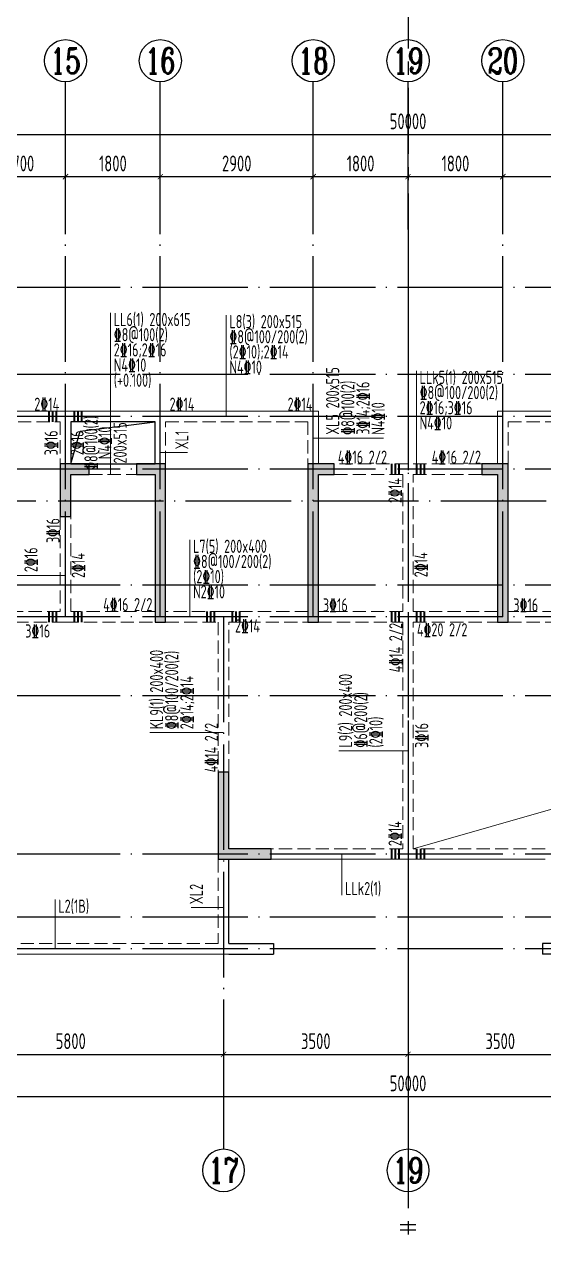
# Model space of a CAD drawing. Extents: x -1307975 to -76406, y -96289 to 379359.
# Drawn here: x -724131 to -714277, y 203579 to 226653 of the extents above; entities that cross this region are included whole.
import ezdxf
from ezdxf.enums import TextEntityAlignment as Align

# ---------------------------------------------------------------- set-up
doc = ezdxf.new("R2010")
doc.units = 0
doc.header["$LTSCALE"] = 1000
for name, pattern in [('CENTER', [2, 1.25, -0.25, 0.25, -0.25]), ('DASH', [0.35, 0.25, -0.1]), ('DOTE', [2.42, 2, -0.2, 0.02, -0.2])]:
    doc.linetypes.add(name, pattern=pattern)
doc.layers.get('0').update_dxf_attribs({"linetype": 'CONTINUOUS'})
doc.layers.get('DEFPOINTS').update_dxf_attribs({"linetype": 'CONTINUOUS'})
for name, color, linetype in [('A-AXIS', 1, 'CONTINUOUS'), ('A-DOTE', 10, 'DOTE'), ('AXIS_NUM', 7, 'CONTINUOUS'), ('BEAM_CON', 4, 'CONTINUOUS'), ('S-D洞口', 4, 'CONTINUOUS'), ('S-L主梁线', 4, 'DASH'), ('S-L梁编号', 6, 'CONTINUOUS'), ('S-L梁配筋', 7, 'CONTINUOUS'), ('S-Q墙填充', 252, 'CONTINUOUS'), ('S-Q墙实线', 6, 'CONTINUOUS'), ('S-Y一般标注', 3, 'CONTINUOUS'), ('THIN', 7, 'CONTINUOUS')]:
    doc.layers.add(name, color=color, linetype=linetype)
doc.layers.add('梁附加箍筋', color=1, linetype='CONTINUOUS', lineweight=35)
doc.styles.add('TSSD_Axis', font='complex.shx', dxfattribs={"width": 0.7, "bigfont": 'hztxt.shx'})
doc.styles.add('TSSD_DIMENSION', font='Tssdeng.shx', dxfattribs={"width": 0.7, "bigfont": 'tssdchn.shx'})
doc.styles.add('TSSD_REIN', font='tssdeng.shx', dxfattribs={"width": 0.7, "height": 300, "bigfont": 'tssdchn.shx'})
doc.dimstyles.new('TSSD_100_100', dxfattribs={"dimtxt": 300, "dimasz": 100, "dimexe": 100, "dimexo": 250, "dimgap": 100, "dimtad": 1, "dimdec": 0, "dimzin": 0, "dimdsep": 46, "dimtxsty": 'TSSD_DIMENSION', "dimblk": 'ARCHTICK', "dimcen": 0, "dimdle": 100, "dimclrt": 7, "dimadec": 0, "dimazin": 0, "dimtfac": 1, "dimtdec": 0, "dimtix": 1, "dimtmove": 2, "dimatfit": 3, "dimldrblk": 'ARCHTICK', "dimfxl": 1, "dimtolj": 1, "dimtzin": 0, "dimarcsym": 0})

# ---------------------------------------------------------------- blocks, each defined once
blk = doc.blocks.new('ts_axno')
at = {"color": 0, "linetype": 'ByBlock', "lineweight": -2}
blk.add_circle((0, 0), 0.5, dxfattribs=at)
at = {"color": 0, "linetype": 'ByBlock', "lineweight": -2, "style": 'TSSD_Axis', "width": 0.7}
blk.add_attdef('A', text='', height=0.6, dxfattribs=at).set_placement((0, 0), align=Align.MIDDLE_CENTER)
blk = doc.blocks.new('_ArchTick')
at = {"color": 0, "linetype": 'ByBlock', "const_width": 0.15}
blk.add_lwpolyline([(-0.5, -0.5), (0.5, 0.5)], dxfattribs=at)
blk = doc.blocks.new('*D271')
at = {"layer": 'DEFPOINTS', "color": 0, "transparency": 16777216}
for p in [(23100, 19250), (21400, 18250), (23100, 18250)]:
    blk.add_point(p, dxfattribs=at)
at = {"layer": 'S-Y一般标注', "color": 0, "lineweight": -2, "transparency": 16777216}
for p, q in [((21300, 19250), (23200, 19250)), ((21400, 18500), (21400, 19350)), ((23100, 18500), (23100, 19350))]:
    blk.add_line(p, q, dxfattribs=at)
at = {"layer": 'S-Y一般标注', "color": 0, "lineweight": -2, "transparency": 16777216, "xscale": 100, "yscale": 100, "zscale": 100, "rotation": 180}
blk.add_blockref('_ArchTick', (21400, 19250), dxfattribs=at)
at = {"layer": 'S-Y一般标注', "color": 0, "lineweight": -2, "transparency": 16777216, "xscale": 100, "yscale": 100, "zscale": 100}
blk.add_blockref('_ArchTick', (23100, 19250), dxfattribs=at)
at = {"layer": 'S-Y一般标注', "color": 7, "transparency": 16777216, "insert": (22250, 19500), "char_height": 300, "attachment_point": 5, "style": 'TSSD_DIMENSION'}
blk.add_mtext('\\A1;1700', dxfattribs=at)
blk = doc.blocks.new('*D272')
at = {"layer": 'DEFPOINTS', "color": 0, "transparency": 16777216}
for p in [(24900, 19250), (23100, 18250), (24900, 18250)]:
    blk.add_point(p, dxfattribs=at)
at = {"layer": 'S-Y一般标注', "color": 0, "lineweight": -2, "transparency": 16777216}
for p, q in [((23000, 19250), (25000, 19250)), ((23100, 18500), (23100, 19350)), ((24900, 18500), (24900, 19350))]:
    blk.add_line(p, q, dxfattribs=at)
at = {"layer": 'S-Y一般标注', "color": 0, "lineweight": -2, "transparency": 16777216, "xscale": 100, "yscale": 100, "zscale": 100, "rotation": 180}
blk.add_blockref('_ArchTick', (23100, 19250), dxfattribs=at)
at = {"layer": 'S-Y一般标注', "color": 0, "lineweight": -2, "transparency": 16777216, "xscale": 100, "yscale": 100, "zscale": 100}
blk.add_blockref('_ArchTick', (24900, 19250), dxfattribs=at)
at = {"layer": 'S-Y一般标注', "color": 7, "transparency": 16777216, "insert": (24000, 19500), "char_height": 300, "attachment_point": 5, "style": 'TSSD_DIMENSION'}
blk.add_mtext('\\A1;1800', dxfattribs=at)
blk = doc.blocks.new('*D273')
at = {"layer": 'DEFPOINTS', "color": 0, "transparency": 16777216}
for p in [(27800, 19250), (24900, 18250), (27800, 18250)]:
    blk.add_point(p, dxfattribs=at)
at = {"layer": 'S-Y一般标注', "color": 0, "lineweight": -2, "transparency": 16777216}
for p, q in [((24800, 19250), (27900, 19250)), ((24900, 18500), (24900, 19350)), ((27800, 18500), (27800, 19350))]:
    blk.add_line(p, q, dxfattribs=at)
at = {"layer": 'S-Y一般标注', "color": 0, "lineweight": -2, "transparency": 16777216, "xscale": 100, "yscale": 100, "zscale": 100, "rotation": 180}
blk.add_blockref('_ArchTick', (24900, 19250), dxfattribs=at)
at = {"layer": 'S-Y一般标注', "color": 0, "lineweight": -2, "transparency": 16777216, "xscale": 100, "yscale": 100, "zscale": 100}
blk.add_blockref('_ArchTick', (27800, 19250), dxfattribs=at)
at = {"layer": 'S-Y一般标注', "color": 7, "transparency": 16777216, "insert": (26350, 19500), "char_height": 300, "attachment_point": 5, "style": 'TSSD_DIMENSION'}
blk.add_mtext('\\A1;2900', dxfattribs=at)
blk = doc.blocks.new('*D274')
at = {"layer": 'DEFPOINTS', "color": 0, "transparency": 16777216}
for p in [(29600, 19250), (27800, 18250), (29600, 18250)]:
    blk.add_point(p, dxfattribs=at)
at = {"layer": 'S-Y一般标注', "color": 0, "lineweight": -2, "transparency": 16777216}
for p, q in [((27700, 19250), (29700, 19250)), ((27800, 18500), (27800, 19350)), ((29600, 18500), (29600, 19350))]:
    blk.add_line(p, q, dxfattribs=at)
at = {"layer": 'S-Y一般标注', "color": 0, "lineweight": -2, "transparency": 16777216, "xscale": 100, "yscale": 100, "zscale": 100, "rotation": 180}
blk.add_blockref('_ArchTick', (27800, 19250), dxfattribs=at)
at = {"layer": 'S-Y一般标注', "color": 0, "lineweight": -2, "transparency": 16777216, "xscale": 100, "yscale": 100, "zscale": 100}
blk.add_blockref('_ArchTick', (29600, 19250), dxfattribs=at)
at = {"layer": 'S-Y一般标注', "color": 7, "transparency": 16777216, "insert": (28700, 19500), "char_height": 300, "attachment_point": 5, "style": 'TSSD_DIMENSION'}
blk.add_mtext('\\A1;1800', dxfattribs=at)
blk = doc.blocks.new('*D275')
at = {"layer": 'DEFPOINTS', "color": 0, "transparency": 16777216}
for p in [(31400, 19250), (29600, 18250), (31400, 18250)]:
    blk.add_point(p, dxfattribs=at)
at = {"layer": 'S-Y一般标注', "color": 0, "lineweight": -2, "transparency": 16777216}
for p, q in [((29500, 19250), (31500, 19250)), ((29600, 18500), (29600, 19350)), ((31400, 18500), (31400, 19350))]:
    blk.add_line(p, q, dxfattribs=at)
at = {"layer": 'S-Y一般标注', "color": 0, "lineweight": -2, "transparency": 16777216, "xscale": 100, "yscale": 100, "zscale": 100, "rotation": 180}
blk.add_blockref('_ArchTick', (29600, 19250), dxfattribs=at)
at = {"layer": 'S-Y一般标注', "color": 0, "lineweight": -2, "transparency": 16777216, "xscale": 100, "yscale": 100, "zscale": 100}
blk.add_blockref('_ArchTick', (31400, 19250), dxfattribs=at)
at = {"layer": 'S-Y一般标注', "color": 7, "transparency": 16777216, "insert": (30500, 19500), "char_height": 300, "attachment_point": 5, "style": 'TSSD_DIMENSION'}
blk.add_mtext('\\A1;1800', dxfattribs=at)
blk = doc.blocks.new('*D276')
at = {"layer": 'DEFPOINTS', "color": 0, "transparency": 16777216}
for p in [(34300, 19250), (31400, 18250), (34300, 18250)]:
    blk.add_point(p, dxfattribs=at)
at = {"layer": 'S-Y一般标注', "color": 0, "lineweight": -2, "transparency": 16777216}
for p, q in [((31300, 19250), (34400, 19250)), ((31400, 18500), (31400, 19350)), ((34300, 18500), (34300, 19350))]:
    blk.add_line(p, q, dxfattribs=at)
at = {"layer": 'S-Y一般标注', "color": 0, "lineweight": -2, "transparency": 16777216, "xscale": 100, "yscale": 100, "zscale": 100, "rotation": 180}
blk.add_blockref('_ArchTick', (31400, 19250), dxfattribs=at)
at = {"layer": 'S-Y一般标注', "color": 0, "lineweight": -2, "transparency": 16777216, "xscale": 100, "yscale": 100, "zscale": 100}
blk.add_blockref('_ArchTick', (34300, 19250), dxfattribs=at)
at = {"layer": 'S-Y一般标注', "color": 7, "transparency": 16777216, "insert": (32850, 19500), "char_height": 300, "attachment_point": 5, "style": 'TSSD_DIMENSION'}
blk.add_mtext('\\A1;2900', dxfattribs=at)
blk = doc.blocks.new('*D286')
at = {"layer": 'DEFPOINTS', "color": 0, "transparency": 16777216}
for p in [(54600, 20050), (4600, 18250), (54600, 18250)]:
    blk.add_point(p, dxfattribs=at)
at = {"layer": 'S-Y一般标注', "color": 0, "lineweight": -2, "transparency": 16777216}
for p, q in [((4600, 18500), (4600, 20150)), ((54600, 18500), (54600, 20150)), ((4500, 20050), (54700, 20050))]:
    blk.add_line(p, q, dxfattribs=at)
at = {"layer": 'S-Y一般标注', "color": 0, "lineweight": -2, "transparency": 16777216, "xscale": 100, "yscale": 100, "zscale": 100, "rotation": 180}
blk.add_blockref('_ArchTick', (4600, 20050), dxfattribs=at)
at = {"layer": 'S-Y一般标注', "color": 0, "lineweight": -2, "transparency": 16777216, "xscale": 100, "yscale": 100, "zscale": 100}
blk.add_blockref('_ArchTick', (54600, 20050), dxfattribs=at)
at = {"layer": 'S-Y一般标注', "color": 7, "transparency": 16777216, "insert": (29600, 20300), "char_height": 300, "attachment_point": 5, "style": 'TSSD_DIMENSION'}
blk.add_mtext('\\A1;50000', dxfattribs=at)
blk = doc.blocks.new('*D303')
at = {"layer": 'DEFPOINTS', "color": 0, "transparency": 16777216}
for p in [(20300, 3600), (26100, 3600), (26100, 2600)]:
    blk.add_point(p, dxfattribs=at)
at = {"layer": 'S-Y一般标注', "color": 0, "lineweight": -2, "transparency": 16777216}
for p, q in [((20300, 3350), (20300, 2500)), ((26100, 3350), (26100, 2500)), ((20200, 2600), (26200, 2600))]:
    blk.add_line(p, q, dxfattribs=at)
at = {"layer": 'S-Y一般标注', "color": 0, "lineweight": -2, "transparency": 16777216, "xscale": 100, "yscale": 100, "zscale": 100, "rotation": 180}
blk.add_blockref('_ArchTick', (20300, 2600), dxfattribs=at)
at = {"layer": 'S-Y一般标注', "color": 0, "lineweight": -2, "transparency": 16777216, "xscale": 100, "yscale": 100, "zscale": 100}
blk.add_blockref('_ArchTick', (26100, 2600), dxfattribs=at)
at = {"layer": 'S-Y一般标注', "color": 7, "transparency": 16777216, "insert": (23200, 2850), "char_height": 300, "attachment_point": 5, "style": 'TSSD_DIMENSION'}
blk.add_mtext('\\A1;5800', dxfattribs=at)
blk = doc.blocks.new('*D304')
at = {"layer": 'DEFPOINTS', "color": 0, "transparency": 16777216}
for p in [(26100, 3600), (29600, 3600), (29600, 2600)]:
    blk.add_point(p, dxfattribs=at)
at = {"layer": 'S-Y一般标注', "color": 0, "lineweight": -2, "transparency": 16777216}
for p, q in [((26100, 3350), (26100, 2500)), ((29600, 3350), (29600, 2500)), ((26000, 2600), (29700, 2600))]:
    blk.add_line(p, q, dxfattribs=at)
at = {"layer": 'S-Y一般标注', "color": 0, "lineweight": -2, "transparency": 16777216, "xscale": 100, "yscale": 100, "zscale": 100, "rotation": 180}
blk.add_blockref('_ArchTick', (26100, 2600), dxfattribs=at)
at = {"layer": 'S-Y一般标注', "color": 0, "lineweight": -2, "transparency": 16777216, "xscale": 100, "yscale": 100, "zscale": 100}
blk.add_blockref('_ArchTick', (29600, 2600), dxfattribs=at)
at = {"layer": 'S-Y一般标注', "color": 7, "transparency": 16777216, "insert": (27850, 2850), "char_height": 300, "attachment_point": 5, "style": 'TSSD_DIMENSION'}
blk.add_mtext('\\A1;3500', dxfattribs=at)
blk = doc.blocks.new('*D309')
at = {"layer": 'DEFPOINTS', "color": 0, "transparency": 16777216}
for p in [(4600, 3600), (54600, 3600), (54600, 1800)]:
    blk.add_point(p, dxfattribs=at)
at = {"layer": 'S-Y一般标注', "color": 0, "lineweight": -2, "transparency": 16777216}
for p, q in [((4600, 3350), (4600, 1700)), ((54600, 3350), (54600, 1700)), ((4500, 1800), (54700, 1800))]:
    blk.add_line(p, q, dxfattribs=at)
at = {"layer": 'S-Y一般标注', "color": 0, "lineweight": -2, "transparency": 16777216, "xscale": 100, "yscale": 100, "zscale": 100, "rotation": 180}
blk.add_blockref('_ArchTick', (4600, 1800), dxfattribs=at)
at = {"layer": 'S-Y一般标注', "color": 0, "lineweight": -2, "transparency": 16777216, "xscale": 100, "yscale": 100, "zscale": 100}
blk.add_blockref('_ArchTick', (54600, 1800), dxfattribs=at)
at = {"layer": 'S-Y一般标注', "color": 7, "transparency": 16777216, "insert": (29600, 2050), "char_height": 300, "attachment_point": 5, "style": 'TSSD_DIMENSION'}
blk.add_mtext('\\A1;50000', dxfattribs=at)
blk = doc.blocks.new('*D312')
at = {"layer": 'DEFPOINTS', "color": 0, "transparency": 16777216}
for p in [(29600, 3600), (33100, 3600), (33100, 2600)]:
    blk.add_point(p, dxfattribs=at)
at = {"layer": 'S-Y一般标注', "color": 0, "lineweight": -2, "transparency": 16777216}
for p, q in [((29600, 3350), (29600, 2500)), ((33100, 3350), (33100, 2500)), ((29500, 2600), (33200, 2600))]:
    blk.add_line(p, q, dxfattribs=at)
at = {"layer": 'S-Y一般标注', "color": 0, "lineweight": -2, "transparency": 16777216, "xscale": 100, "yscale": 100, "zscale": 100, "rotation": 180}
blk.add_blockref('_ArchTick', (29600, 2600), dxfattribs=at)
at = {"layer": 'S-Y一般标注', "color": 0, "lineweight": -2, "transparency": 16777216, "xscale": 100, "yscale": 100, "zscale": 100}
blk.add_blockref('_ArchTick', (33100, 2600), dxfattribs=at)
at = {"layer": 'S-Y一般标注', "color": 7, "transparency": 16777216, "insert": (31350, 2850), "char_height": 300, "attachment_point": 5, "style": 'TSSD_DIMENSION'}
blk.add_mtext('\\A1;3500', dxfattribs=at)
blk = doc.blocks.new('20210807.15312791')
at = {"layer": 'S-Q墙填充'}
h = blk.add_hatch(color=252, dxfattribs=at)
h.dxf.hatch_style = 1
h.paths.add_polyline_path([(79416, 66140), (79416, 65140), (79616, 65140), (79616, 65940), (79966, 65940), (79966, 66140)])
h = blk.add_hatch(color=252, dxfattribs=at)
h.dxf.hatch_style = 1
h.paths.add_polyline_path([(81416, 66140), (80866, 66140), (80866, 65940), (81216, 65940), (81216, 63140), (81416, 63140)])
h = blk.add_hatch(color=252, dxfattribs=at)
h.dxf.hatch_style = 1
h.paths.add_polyline_path([(84116, 66140), (84116, 63140), (84316, 63140), (84316, 65940), (84616, 65940), (84616, 66140)])
h = blk.add_hatch(color=252, dxfattribs=at)
h.dxf.hatch_style = 1
h.paths.add_polyline_path([(87916, 66140), (87416, 66140), (87416, 65940), (87716, 65940), (87716, 63140), (87916, 63140)])
h = blk.add_hatch(color=252, dxfattribs=at)
h.dxf.hatch_style = 1
h.paths.add_polyline_path([(82416, 58640), (83316, 58640), (83416, 58640), (83416, 58840), (83316, 58840), (82616, 58840), (82616, 60290), (82416, 60290)])
at = {"layer": 'BEAM_CON'}
for p, q in [((82616, 57040), (82616, 58640)), ((82616, 57040), (83466, 57040)), ((83466, 57040), (83466, 56840)), ((88566, 57040), (88566, 56840)), ((89416, 57040), (88566, 57040)), ((82616, 56840), (83466, 56840)), ((89416, 56840), (88566, 56840))]:
    blk.add_line(p, q, dxfattribs=at)
at = {"layer": 'S-D洞口', "color": 5}
blk.add_lwpolyline([(79616, 66140), (81216, 66140), (81216, 66940), (79616, 66940), (79616, 66140), (79793, 66762), (81216, 66940)], dxfattribs=at)
at = {"layer": 'S-L主梁线', "linetype": 'ByBlock', "lineweight": 18}
for p, q in [((79516, 67140), (77916, 67140)), ((81316, 67140), (79516, 67140)), ((79616, 66940), (81216, 66940)), ((79616, 66140), (79616, 66940)), ((81216, 66940), (81216, 66140)), ((84316, 67140), (81316, 67140)), ((84316, 66140), (84316, 67140)), ((87716, 67140), (87716, 66140)), ((90716, 67140), (87716, 67140)), ((80866, 66140), (79966, 66140)), ((83416, 58640), (86016, 58640)), ((86016, 58640), (88616, 58640)), ((76616, 56840), (82616, 56840))]:
    blk.add_line(p, q, dxfattribs=at)
at = {"layer": 'S-L主梁线', "linetype": 'DASH', "lineweight": 18}
for p, q in [((77916, 66940), (79416, 66940)), ((79416, 66940), (79416, 66140)), ((81416, 66940), (84116, 66940)), ((81416, 66140), (81416, 66940)), ((84116, 66940), (84116, 66140)), ((87916, 66940), (90616, 66940)), ((87916, 66140), (87916, 66940)), ((86016, 66140), (84616, 66140)), ((87416, 66140), (86016, 66140)), ((79966, 65940), (80866, 65940)), ((84616, 65940), (85916, 65940)), ((85916, 65940), (85916, 63340)), ((86116, 65940), (87416, 65940)), ((86116, 63340), (86116, 65940)), ((79416, 65140), (79416, 63340)), ((79616, 63340), (79616, 65140)), ((79416, 63340), (76816, 63340)), ((81216, 63340), (79616, 63340)), ((82516, 63340), (81416, 63340)), ((84116, 63340), (82516, 63340)), ((85916, 63340), (84316, 63340)), ((87716, 63340), (86116, 63340)), ((89516, 63340), (87916, 63340)), ((76816, 63140), (79516, 63140)), ((79516, 63140), (81216, 63140)), ((81416, 63140), (82416, 63140)), ((82416, 63140), (82416, 60290)), ((82616, 63140), (84116, 63140)), ((82616, 60290), (82616, 63140)), ((84316, 63140), (85916, 63140)), ((85916, 63140), (85916, 58840)), ((86116, 58840), (86116, 63140)), ((86116, 63140), (87716, 63140)), ((87916, 63140), (89416, 63140)), ((85916, 58840), (83416, 58840)), ((88616, 58840), (86116, 58840)), ((82416, 58640), (82416, 57040)), ((82416, 57040), (76816, 57040))]:
    blk.add_line(p, q, dxfattribs=at)
at = {"layer": 'S-Q墙实线'}
for points in [[(79416, 66140), (79416, 65140), (79616, 65140), (79616, 65940), (79966, 65940), (79966, 66140)], [(81416, 66140), (80866, 66140), (80866, 65940), (81216, 65940), (81216, 63140), (81416, 63140)], [(84116, 66140), (84116, 63140), (84316, 63140), (84316, 65940), (84616, 65940), (84616, 66140)], [(87916, 66140), (87416, 66140), (87416, 65940), (87716, 65940), (87716, 63140), (87916, 63140)], [(82416, 58640), (83316, 58640), (83416, 58640), (83416, 58840), (83316, 58840), (82616, 58840), (82616, 60290), (82416, 60290)]]:
    blk.add_lwpolyline(points, close=True, dxfattribs=at)
blk = doc.blocks.new('20210726.16395156')
at = {"layer": 'A-AXIS'}
for p, q in [((23100, 18249.9), (23100, 21049.9)), ((24900, 18249.9), (24900, 21049.9)), ((27800, 18249.9), (27800, 21049.9)), ((29600, 18249.9), (29600, 21049.9)), ((31400, 18249.9), (31400, 21049.9)), ((26100, 3600), (26100, 800)), ((29600, 3600), (29600, 800))]:
    blk.add_line(p, q, dxfattribs=at)
at = {"layer": 'A-DOTE'}
for p, q in [((23100, 10900), (23100, 18249.9)), ((24900, 10900), (24900, 18249.9)), ((27800, 10900), (27800, 18249.9)), ((29600, 18249.9), (29600, 3600)), ((31400, 10900), (31400, 18249.9)), ((55600, 17150), (3600, 17150)), ((55600, 15500), (3600, 15500)), ((55600, 14700), (3600, 14700)), ((55600, 13700), (3600, 13700)), ((3600, 13100.3), (55600, 13100.3)), ((55600, 11500), (3600, 11500)), ((55600, 10900), (3600, 10900)), ((26100, 10900), (26100, 3600)), ((55600, 9400), (3600, 9400)), ((55600, 6400), (3600, 6400)), ((55600, 5200), (3600, 5200)), ((55600, 4600), (3600, 4600))]:
    blk.add_line(p, q, dxfattribs=at)
at = {"layer": 'A-AXIS'}
ref = blk.add_blockref('ts_axno', (23100, 21449.9), dxfattribs=dict(at, xscale=800, yscale=800, zscale=800))
ref.add_attrib('9', '15', dxfattribs={"layer": 'AXIS_NUM', "height": 480, "style": 'TSSD_Axis', "width": 0.7}).set_placement((23100, 21449.9), align=Align.MIDDLE_CENTER)
ref = blk.add_blockref('ts_axno', (24900, 21449.9), dxfattribs=dict(at, xscale=800, yscale=800, zscale=800))
ref.add_attrib('10', '16', dxfattribs={"layer": 'AXIS_NUM', "height": 480, "style": 'TSSD_Axis', "width": 0.7}).set_placement((24900, 21449.9), align=Align.MIDDLE_CENTER)
ref = blk.add_blockref('ts_axno', (27800, 21449.9), dxfattribs=dict(at, xscale=800, yscale=800, zscale=800))
ref.add_attrib('11', '18', dxfattribs={"layer": 'AXIS_NUM', "height": 480, "style": 'TSSD_Axis', "width": 0.7}).set_placement((27800, 21449.9), align=Align.MIDDLE_CENTER)
ref = blk.add_blockref('ts_axno', (29600, 21449.9), dxfattribs=dict(at, xscale=800, yscale=800, zscale=800))
ref.add_attrib('12', '19', dxfattribs={"layer": 'AXIS_NUM', "height": 480, "style": 'TSSD_Axis', "width": 0.7}).set_placement((29600, 21449.9), align=Align.MIDDLE_CENTER)
ref = blk.add_blockref('ts_axno', (31400, 21449.9), dxfattribs=dict(at, xscale=800, yscale=800, zscale=800))
ref.add_attrib('13', '20', dxfattribs={"layer": 'AXIS_NUM', "height": 480, "style": 'TSSD_Axis', "width": 0.7}).set_placement((31400, 21449.9), align=Align.MIDDLE_CENTER)
ref = blk.add_blockref('ts_axno', (26100, 400), dxfattribs=dict(at, xscale=-800, yscale=800, zscale=800, rotation=180))
ref.add_attrib('10', '17', dxfattribs={"layer": 'AXIS_NUM', "height": 480, "style": 'TSSD_Axis', "width": 0.7}).set_placement((26100, 400), align=Align.MIDDLE_CENTER)
ref = blk.add_blockref('ts_axno', (29600, 400), dxfattribs=dict(at, xscale=-800, yscale=800, zscale=800, rotation=180))
ref.add_attrib('13', '19', dxfattribs={"layer": 'AXIS_NUM', "height": 480, "style": 'TSSD_Axis', "width": 0.7}).set_placement((29600, 400), align=Align.MIDDLE_CENTER)
at = {"layer": 'S-Y一般标注'}
for base, p1, p2, picture, middle in [((54600, 20049.9), (4600, 18249.9), (54600, 18249.9), '*D286', (29600, 20299.9)), ((23100, 19249.9), (21400, 18249.9), (23100, 18249.9), '*D271', (22250, 19499.9)), ((24900, 19249.9), (23100, 18249.9), (24900, 18249.9), '*D272', (24000, 19499.9)), ((27800, 19249.9), (24900, 18249.9), (27800, 18249.9), '*D273', (26350, 19499.9)), ((29600, 19249.9), (27800, 18249.9), (29600, 18249.9), '*D274', (28700, 19499.9)), ((31400, 19249.9), (29600, 18249.9), (31400, 18249.9), '*D275', (30500, 19499.9)), ((34300, 19249.9), (31400, 18249.9), (34300, 18249.9), '*D276', (32850, 19499.9)), ((54600, 1800), (4600, 3600), (54600, 3600), '*D309', (29600, 2050)), ((26100, 2600), (20300, 3600), (26100, 3600), '*D303', (23200, 2850)), ((29600, 2600), (26100, 3600), (29600, 3600), '*D304', (27850, 2850)), ((33100, 2600), (29600, 3600), (33100, 3600), '*D312', (31350, 2850))]:
    dim = blk.add_linear_dim(base=base, p1=p1, p2=p2, dimstyle='TSSD_100_100', dxfattribs=at)
    dim.commit()
    dim.dimension.update_dxf_attribs({"geometry": picture, "text_midpoint": middle})

msp = doc.modelspace()

# ---------------------------------------------------------------- linework, layer by layer
at = {"layer": 'S-L梁编号', "lineweight": 18}
for p, q in [((-722496.59, 218107.41), (-722496.59, 221177.91)), ((-720302.3, 219213.18), (-720302.3, 221138.82)), ((-716693.19, 218213.18), (-716693.19, 220079.88)), ((-718650.86, 218804.62), (-717313.43, 218804.62)), ((-721550.86, 218528.62), (-721036.9, 218528.62)), ((-720991.63, 215413.18), (-720991.63, 216876.16)), ((-723350.85, 216198.67), (-724705.9, 216198.67)), ((-720350.86, 213218.35), (-721747.83, 213218.35)), ((-716850.86, 212871.08), (-718161.75, 212871.08)), ((-718106.05, 210913.18), (-718106.05, 210134.27)), ((-723548.82, 209113.34), (-723548.82, 210048.81)), ((-720350.86, 209899.47), (-720964.05, 209899.47))]:
    msp.add_line(p, q, dxfattribs=at)
msp.add_lwpolyline([(-716750.86, 211013.18), (-691950.85, 218113.18)], dxfattribs=at)
at = {"layer": 'THIN', "linetype": 'CENTER'}
msp.add_line((-716850.85, 227445.96), (-716850.85, 203579.03), dxfattribs=at)
at = {"layer": 'THIN'}
for p, q in [((-716700.85, 203879.03), (-717000.85, 203879.03)), ((-716700.85, 203779.03), (-717000.85, 203779.03))]:
    msp.add_line(p, q, dxfattribs=at)
at = {"layer": '梁附加箍筋', "lineweight": 35}
for p, q in [((-723660.85, 219113.18), (-723660.85, 219313.18)), ((-723590.85, 219113.18), (-723590.85, 219313.18)), ((-723520.85, 219113.18), (-723520.85, 219313.18)), ((-723180.85, 219113.18), (-723180.85, 219313.18)), ((-723110.85, 219113.18), (-723110.85, 219313.18)), ((-723040.85, 219113.18), (-723040.85, 219313.18)), ((-717160.85, 218113.18), (-717160.85, 218313.18)), ((-717090.85, 218113.18), (-717090.85, 218313.18)), ((-717020.85, 218113.18), (-717020.85, 218313.18)), ((-716680.85, 218113.18), (-716680.85, 218313.18)), ((-716610.85, 218113.18), (-716610.85, 218313.18)), ((-716540.85, 218113.18), (-716540.85, 218313.18)), ((-723660.85, 215313.18), (-723660.85, 215513.18)), ((-723590.85, 215313.18), (-723590.85, 215513.18)), ((-723520.85, 215313.18), (-723520.85, 215513.18)), ((-723180.85, 215313.18), (-723180.85, 215513.18)), ((-723110.85, 215313.18), (-723110.85, 215513.18)), ((-723040.85, 215313.18), (-723040.85, 215513.18)), ((-720660.86, 215313.18), (-720660.86, 215513.18)), ((-720590.86, 215313.18), (-720590.86, 215513.18)), ((-720520.86, 215313.18), (-720520.86, 215513.18)), ((-720180.86, 215313.18), (-720180.86, 215513.18)), ((-720110.86, 215313.18), (-720110.86, 215513.18)), ((-720040.86, 215313.18), (-720040.86, 215513.18)), ((-717160.86, 215313.18), (-717160.86, 215513.18)), ((-717090.86, 215313.18), (-717090.86, 215513.18)), ((-717020.86, 215313.18), (-717020.86, 215513.18)), ((-716680.86, 215313.18), (-716680.86, 215513.18)), ((-716610.86, 215313.18), (-716610.86, 215513.18)), ((-716540.86, 215313.18), (-716540.86, 215513.18)), ((-717160.86, 210813.18), (-717160.86, 211013.18)), ((-717090.86, 210813.18), (-717090.86, 211013.18)), ((-717020.86, 210813.18), (-717020.86, 211013.18)), ((-716680.86, 210813.18), (-716680.86, 211013.18)), ((-716610.86, 210813.18), (-716610.86, 211013.18)), ((-716540.86, 210813.18), (-716540.86, 211013.18))]:
    msp.add_line(p, q, dxfattribs=at)

# ---------------------------------------------------------------- block references
at = {"layer": 'A-DOTE'}
msp.add_blockref('20210726.16395156', (-746450.85, 204513.13), dxfattribs=at)
at = {"layer": 'S-Q墙填充'}
msp.add_blockref('20210807.15312791', (-802866.49, 152173.63), dxfattribs=at)

# ---------------------------------------------------------------- texts
at = {"layer": 'S-L梁编号', "color": 6, "style": 'TSSD_REIN', "width": 0.7}
for s, p in [('LL6(1) 200x615', (-722434.09, 220927.91)), ('L8(3) 200x515', (-720239.8, 220888.82)), ('LLk5(1) 200x515', (-716630.69, 219829.88)), ('L7(5) 200x400', (-720929.13, 216626.16)), ('LLk2(1)', (-718043.55, 210134.27)), ('L2(1B)', (-723486.32, 209798.81))]:
    msp.add_text(s, height=250, dxfattribs=at).set_placement(p)
for s, p in [('XL5 200x515', (-718156.7, 218867.12)), ('XL1', (-721017.67, 218591.12)), ('KL9(1) 200x400', (-721497.83, 213280.85)), ('L9(2) 200x400', (-717911.75, 212933.58)), ('XL2', (-720742.89, 209961.97))]:
    msp.add_text(s, height=250, rotation=90, dxfattribs=at).set_placement(p)
at = {"layer": 'S-L梁配筋', "color": 7, "style": 'TSSD_REIN', "width": 0.7}
for s, p in [('%%1328@100(2)', (-722434.09, 220640.41)), ('%%1328@100/200(2)', (-720239.8, 220601.32)), ('2%%13216;2%%13216', (-722434.09, 220352.91)), ('(2%%13210);2%%13214', (-720239.8, 220313.82)), ('N4%%13210', (-722434.09, 220065.41)), ('N4%%13210', (-720239.8, 220026.32)), ('(+0.100)', (-722434.09, 219777.91)), ('%%1328@100/200(2)', (-716630.69, 219542.38)), ('2%%13216;3%%13216', (-716630.69, 219254.88)), ('N4%%13210', (-716630.69, 218967.38)), ('%%1328@100/200(2)', (-720929.13, 216338.66)), ('(2%%13210)', (-720929.13, 216051.16)), ('N2%%13210', (-720929.13, 215763.66)), ('3%%13216', (-724113.36, 215019.58))]:
    msp.add_text(s, height=250, dxfattribs=at).set_placement(p)
for s, p in [('%%1328@100(2)', (-717869.2, 218867.12)), ('3%%13214;2%%13216', (-717581.7, 218867.12)), ('N4%%13210', (-717294.2, 218867.12)), ('2%%13214', (-716972.01, 217571.89)), ('2%%13216', (-723880.9, 216261.17)), ('%%1328@100/200(2)', (-721210.33, 213280.85)), ('2%%13214;2%%13214', (-720922.83, 213280.85)), ('%%1326@200(2)', (-717624.25, 212933.58)), ('(2%%13210)', (-717336.75, 212933.58)), ('4%%13214 2/2', (-720457.53, 212462.84)), ('2%%13214', (-716972.01, 211063.18))]:
    msp.add_text(s, height=250, rotation=90, dxfattribs=at).set_placement(p)
for s, p in [('2%%13214', (-723468.94, 219321.65)), ('2%%13214', (-720903.11, 219321.65)), ('2%%13214', (-718664.06, 219321.65)), ('4%%13216 2/2', (-717248.05, 218316.81)), ('4%%13216 2/2', (-715466.34, 218316.81)), ('4%%13216 2/2', (-721700.86, 215520.8)), ('3%%13216', (-717994.36, 215513.39)), ('3%%13216', (-714381.06, 215513.39))]:
    msp.add_text(s, height=250, dxfattribs=at).set_placement(p, align=Align.RIGHT)
for s, p in [('%%1328@100(2)', (-722741.25, 218713.18)), ('N4%%13210', (-722479.02, 218713.18)), ('200x515', (-722188.2, 218713.18)), ('3%%13216', (-723498.16, 218713.18)), ('2%%13216', (-723005.86, 218713.18)), ('3%%13216', (-723461.95, 217050.17)), ('2%%13214', (-722982.6, 216386.85)), ('2%%13214', (-716481.2, 216399.18)), ('3%%13216', (-716466.6, 213163.18))]:
    msp.add_text(s, height=250, rotation=90, dxfattribs=at).set_placement(p, align=Align.CENTER)
msp.add_text('2%%13214', height=250, dxfattribs=at).set_placement((-719897.59, 215040.86), align=Align.BOTTOM_CENTER)
msp.add_text('4%%13214 2/2', height=250, rotation=90, dxfattribs=at).set_placement((-716958.51, 215298.58), align=Align.RIGHT)
at = {"layer": 'S-L梁配筋', "color": 1, "style": 'TSSD_REIN', "width": 0.7}
msp.add_text('4%%13220 2/2', height=250, dxfattribs=at).set_placement((-716203.26, 215042.64), align=Align.CENTER)

doc.saveas('drawing.dxf')
